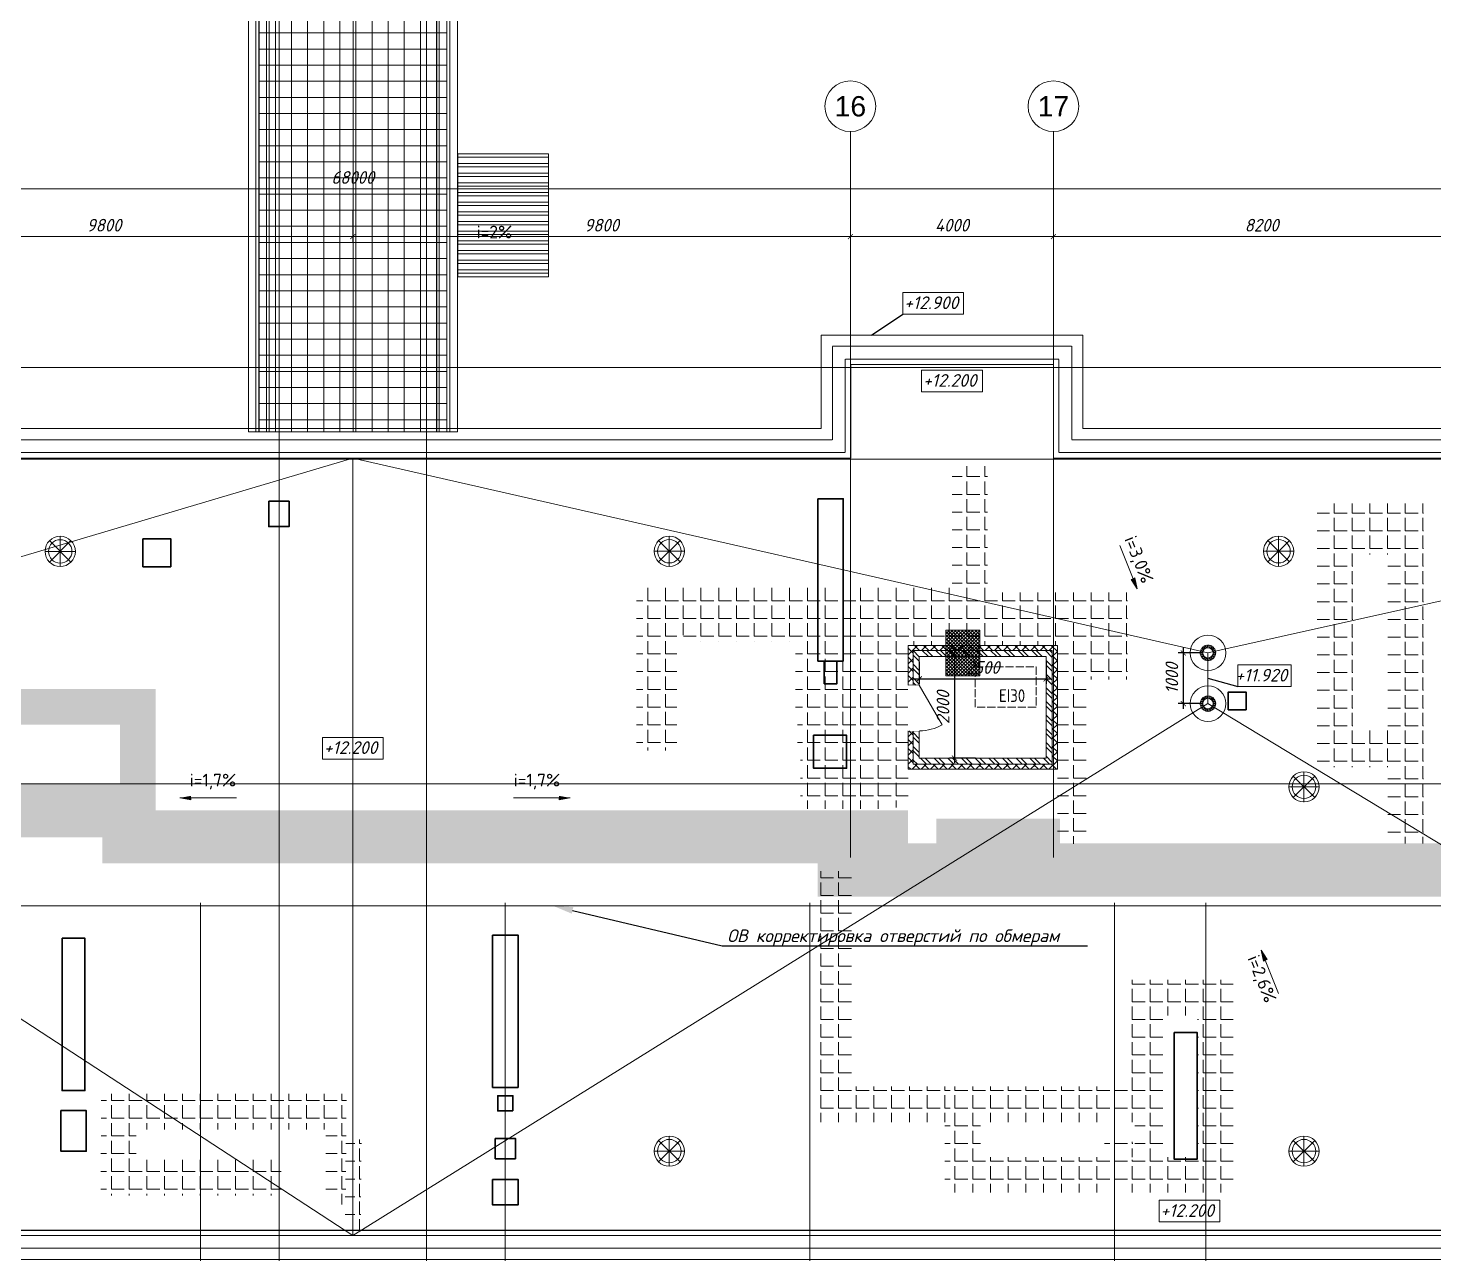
# Model space of a CAD drawing. Header units: millimetres. Extents: x 0 to 168960, y -92093 to 443706.
# Drawn here: x 33156 to 60844, y 393011 to 417161 of the extents above; entities that cross this region are included whole.
import ezdxf
from ezdxf import colors
from ezdxf.entities.mleader import LeaderData, LeaderLine
from ezdxf.enums import TextEntityAlignment as Align
from ezdxf.math import Vec2, Vec3

# ---------------------------------------------------------------- set-up
doc = ezdxf.new("R2010")
doc.units = ezdxf.units.MM
doc.set_wipeout_variables(frame=1)
for name, pattern in [('334', [5, 4, -1]), ('HIDDEN', [0.375, 0.25, -0.125]), ('осевая', [50.8, 31.75, -6.35, 6.35, -6.35])]:
    doc.linetypes.add(name, pattern=pattern)
for name, color, linetype, lineweight in [('000. САНТЕХНИКА', 7, 'Continuous', 0), ('АР_Козырьки', 7, 'Continuous', 0), ('АР_Кровля', 7, 'Continuous', 0), ('АР_Крыльцо', 250, 'Continuous', 9), ('АР_Оси', 251, 'Continuous', 0), ('АР_Отметки ПД', 7, 'Continuous', 0), ('АР_ПБ двери_окна', 1, 'Continuous', 9), ('АР_Перегородки кирпич', 250, 'Continuous', 0), ('АР_Переход', 7, 'Continuous', 0), ('АР_рабочий слой чистовой', 7, 'Continuous', 9), ('АР_Текст', 250, 'Continuous', 5), ('АР_Тонкие', 7, 'Continuous', 0), ('ОБОРУДОВАНИЕ', 250, 'Continuous', 9)]:
    doc.layers.add(name, color=color, linetype=linetype, lineweight=lineweight)
doc.layers.add('АР_ОВ', color=7, linetype='Continuous', plot=False)
doc.styles.add('ISOCPEUR', font='isocpeur.ttf', dxfattribs={"height": 175})
doc.styles.get("Standard").update_dxf_attribs({"font": 'arial.ttf'})
doc.styles.add('ГОСТ 2.304', font='isocpeur.ttf', dxfattribs={"width": 0.7})
doc.styles.add('Основной', font='isocpeui.ttf')
doc.styles.add('Текст_М100', font='GOST_Common Italic.ttf', dxfattribs={"height": 250})
doc.dimstyles.new('Размеры_М100', dxfattribs={"dimtxt": 250, "dimasz": 100, "dimexe": 100, "dimexo": 100, "dimgap": 100, "dimtad": 1, "dimrnd": 5, "dimtxsty": 'Текст_М100', "dimblk": 'ARCHTICK', "dimcen": 250, "dimdle": 100, "dimadec": 0, "dimazin": 2, "dimtfac": 1, "dimtmove": 1, "dimatfit": 3, "dimfxl": 1, "dimarcsym": 0})
pattern_1 = [(0, (-11791157.6, 1890672.75), (0, 349.25), [254, -95.25]), (90, (-11791157.6, 1890672.75), (-349.25, 2e-14), [254, -95.25])]

# ---------------------------------------------------------------- blocks, each defined once
blk = doc.blocks.new('_ArchTick')
at = {"color": 8, "linetype": 'ByBlock', "const_width": 0.15}
blk.add_lwpolyline([(-0.5, -0.5), (0.5, 0.5)], dxfattribs=at)
blk = doc.blocks.new('*D742')
at = {"layer": 'Defpoints', "color": 0, "lineweight": 30, "ltscale": 100, "transparency": 16777216}
for p in [(5194, 282900), (73194, 282900), (73194, 282417)]:
    blk.add_point(p, dxfattribs=at)
at = {"layer": 'АР_Оси', "color": 0, "lineweight": -2, "ltscale": 100, "transparency": 16777216}
for p, q in [((5194, 282800), (5194, 282317)), ((73194, 282800), (73194, 282317)), ((5094, 282417), (73294, 282417))]:
    blk.add_line(p, q, dxfattribs=at)
at = {"layer": 'АР_Оси', "color": 0, "lineweight": -2, "ltscale": 100, "transparency": 16777216, "xscale": 100, "yscale": 100, "zscale": 100, "rotation": 180}
blk.add_blockref('_ArchTick', (5194, 282417), dxfattribs=at)
at = {"layer": 'АР_Оси', "color": 0, "lineweight": -2, "ltscale": 100, "transparency": 16777216, "xscale": 100, "yscale": 100, "zscale": 100}
blk.add_blockref('_ArchTick', (73194, 282417), dxfattribs=at)
at = {"layer": 'АР_Оси', "color": 0, "ltscale": 100, "transparency": 16777216, "insert": (39194, 282642), "char_height": 250, "attachment_point": 5, "style": 'Текст_М100'}
blk.add_mtext('68000', dxfattribs=at)
blk = doc.blocks.new('*D747')
at = {"layer": 'Defpoints', "color": 0, "lineweight": 30, "ltscale": 100, "transparency": 16777216}
for p in [(29394, 282285), (39194, 282096), (39194, 281477)]:
    blk.add_point(p, dxfattribs=at)
at = {"layer": 'АР_Оси', "color": 0, "lineweight": -2, "ltscale": 100, "transparency": 16777216}
for p, q in [((29394, 282185), (29394, 281377)), ((39194, 281996), (39194, 281377)), ((29294, 281477), (39294, 281477))]:
    blk.add_line(p, q, dxfattribs=at)
at = {"layer": 'АР_Оси', "color": 0, "lineweight": -2, "ltscale": 100, "transparency": 16777216, "xscale": 100, "yscale": 100, "zscale": 100, "rotation": 180}
blk.add_blockref('_ArchTick', (29394, 281477), dxfattribs=at)
at = {"layer": 'АР_Оси', "color": 0, "lineweight": -2, "ltscale": 100, "transparency": 16777216, "xscale": 100, "yscale": 100, "zscale": 100}
blk.add_blockref('_ArchTick', (39194, 281477), dxfattribs=at)
at = {"layer": 'АР_Оси', "color": 0, "ltscale": 100, "transparency": 16777216, "insert": (34294, 281702), "char_height": 250, "attachment_point": 5, "style": 'Текст_М100'}
blk.add_mtext('9800', dxfattribs=at)
blk = doc.blocks.new('*D748')
at = {"layer": 'Defpoints', "color": 0, "lineweight": 30, "ltscale": 100, "transparency": 16777216}
for p in [(39194, 282096), (48994, 282096), (48994, 281477)]:
    blk.add_point(p, dxfattribs=at)
at = {"layer": 'АР_Оси', "color": 0, "lineweight": -2, "ltscale": 100, "transparency": 16777216}
for p, q in [((39194, 281996), (39194, 281377)), ((48994, 281996), (48994, 281377)), ((39094, 281477), (49094, 281477))]:
    blk.add_line(p, q, dxfattribs=at)
at = {"layer": 'АР_Оси', "color": 0, "lineweight": -2, "ltscale": 100, "transparency": 16777216, "xscale": 100, "yscale": 100, "zscale": 100, "rotation": 180}
blk.add_blockref('_ArchTick', (39194, 281477), dxfattribs=at)
at = {"layer": 'АР_Оси', "color": 0, "lineweight": -2, "ltscale": 100, "transparency": 16777216, "xscale": 100, "yscale": 100, "zscale": 100}
blk.add_blockref('_ArchTick', (48994, 281477), dxfattribs=at)
at = {"layer": 'АР_Оси', "color": 0, "ltscale": 100, "transparency": 16777216, "insert": (44094, 281702), "char_height": 250, "attachment_point": 5, "style": 'Текст_М100'}
blk.add_mtext('9800', dxfattribs=at)
blk = doc.blocks.new('*D749')
at = {"layer": 'Defpoints', "color": 0, "lineweight": 30, "ltscale": 100, "transparency": 16777216}
for p in [(48994, 282096), (52994, 282096), (52994, 281477)]:
    blk.add_point(p, dxfattribs=at)
at = {"layer": 'АР_Оси', "color": 0, "lineweight": -2, "ltscale": 100, "transparency": 16777216}
for p, q in [((48994, 281996), (48994, 281377)), ((52994, 281996), (52994, 281377)), ((48894, 281477), (53094, 281477))]:
    blk.add_line(p, q, dxfattribs=at)
at = {"layer": 'АР_Оси', "color": 0, "lineweight": -2, "ltscale": 100, "transparency": 16777216, "xscale": 100, "yscale": 100, "zscale": 100, "rotation": 180}
blk.add_blockref('_ArchTick', (48994, 281477), dxfattribs=at)
at = {"layer": 'АР_Оси', "color": 0, "lineweight": -2, "ltscale": 100, "transparency": 16777216, "xscale": 100, "yscale": 100, "zscale": 100}
blk.add_blockref('_ArchTick', (52994, 281477), dxfattribs=at)
at = {"layer": 'АР_Оси', "color": 0, "ltscale": 100, "transparency": 16777216, "insert": (50994, 281702), "char_height": 250, "attachment_point": 5, "style": 'Текст_М100'}
blk.add_mtext('4000', dxfattribs=at)
blk = doc.blocks.new('*D750')
at = {"layer": 'Defpoints', "color": 0, "lineweight": 30, "ltscale": 100, "transparency": 16777216}
for p in [(52994, 282096), (61194, 282096), (61194, 281477)]:
    blk.add_point(p, dxfattribs=at)
at = {"layer": 'АР_Оси', "color": 0, "lineweight": -2, "ltscale": 100, "transparency": 16777216}
for p, q in [((52994, 281996), (52994, 281377)), ((61194, 281996), (61194, 281377)), ((52894, 281477), (61294, 281477))]:
    blk.add_line(p, q, dxfattribs=at)
at = {"layer": 'АР_Оси', "color": 0, "lineweight": -2, "ltscale": 100, "transparency": 16777216, "xscale": 100, "yscale": 100, "zscale": 100, "rotation": 180}
blk.add_blockref('_ArchTick', (52994, 281477), dxfattribs=at)
at = {"layer": 'АР_Оси', "color": 0, "lineweight": -2, "ltscale": 100, "transparency": 16777216, "xscale": 100, "yscale": 100, "zscale": 100}
blk.add_blockref('_ArchTick', (61194, 281477), dxfattribs=at)
at = {"layer": 'АР_Оси', "color": 0, "ltscale": 100, "transparency": 16777216, "insert": (57094, 281702), "char_height": 250, "attachment_point": 5, "style": 'Текст_М100'}
blk.add_mtext('8200', dxfattribs=at)
blk = doc.blocks.new('M_Сток крыши - Сетчатый фильтр 380 мм - Слив 200 мм 2-3193379-Кровля')
at = {"layer": 'ОБОРУДОВАНИЕ', "flags": 128}
for points in [[(-152, 9), (-132, 9), (-112, 9)], [(-108, 31), (-127, 37), (-146, 44)], [(-142, 56), (-123, 49), (-104, 43)], [(-93, 63), (-109, 74), (-126, 86)], [(-118, 96), (-102, 85), (-86, 73)], [(-70, 88), (-82, 104), (-93, 120)], [(-83, 128), (-71, 112), (-59, 95)], [(-40, 105), (-46, 124), (-52, 143)], [(-40, 147), (-34, 128), (-28, 109)], [(-6, 112), (-6, 132), (-6, 152)], [(6, 152), (6, 132), (6, 112)], [(28, 109), (34, 128), (40, 147)], [(52, 143), (46, 124), (40, 105)], [(59, 95), (71, 112), (83, 128)], [(93, 120), (82, 104), (70, 88)], [(86, 73), (102, 85), (118, 96)], [(126, 86), (109, 74), (93, 63)], [(104, 43), (123, 49), (142, 56)], [(146, 44), (127, 37), (108, 31)], [(112, 9), (132, 9), (152, 9)], [(-112, -4), (-132, -4), (-152, -4)], [(-147, -38), (-128, -32), (-109, -26)], [(-106, -38), (-125, -44), (-144, -51)], [(-128, -82), (-112, -71), (-96, -59)], [(-88, -69), (-105, -81), (-121, -93)], [(-96, -118), (-84, -102), (-72, -86)], [(-62, -94), (-74, -110), (-86, -126)], [(-54, -143), (-48, -124), (-42, -104)], [(-29, -108), (-36, -128), (-42, -147)], [(-6, -152), (-6, -132), (-6, -112)], [(6, -112), (6, -132), (6, -152)], [(42, -147), (36, -128), (29, -108)], [(42, -104), (48, -124), (54, -143)], [(86, -126), (74, -110), (62, -94)], [(72, -86), (84, -102), (96, -118)], [(121, -93), (105, -81), (88, -69)], [(96, -59), (112, -71), (128, -82)], [(144, -51), (125, -44), (106, -38)], [(109, -26), (128, -32), (147, -38)], [(152, -4), (132, -4), (112, -4)]]:
    blk.add_lwpolyline(points, dxfattribs=at)
at = {"layer": 'ОБОРУДОВАНИЕ'}
for radius, start, end in [(350, 360, 180), (152, 163.3962, 176.5684), (152, 145.5443, 158.6195), (152, 127.775, 140.7677), (112, 175.3454, 180), (112, 157.4148, 163.893), (102, 360, 180), (112, 139.6161, 146.0938), (152, 110.0657, 122.9987), (112, 121.9295, 128.4067), (152, 92.388, 105.2896), (112, 104.3243, 110.801), (112, 86.7618, 93.2382), (152, 74.7104, 87.612), (112, 69.199, 75.6757), (152, 57.0013, 69.9343), (112, 51.5933, 58.0705), (112, 33.9062, 40.3839), (152, 39.2323, 52.225), (112, 16.107, 22.5852), (112, 360, 4.6546), (152, 21.3805, 34.4557), (152, 3.4316, 16.6038), (350, 180, 360), (152, 181.3452, 194.6195), (152, 199.3962, 212.7677), (152, 217.5443, 230.9987), (112, 180, 181.8238), (112, 193.4148, 199.893), (102, 180, 360), (112, 211.6161, 218.0938), (152, 235.775, 249.2896), (112, 229.9295, 236.4067), (112, 248.3243, 254.801), (152, 254.0657, 267.612), (112, 266.7618, 273.2382), (152, 272.388, 285.9343), (112, 285.199, 291.6757), (152, 290.7104, 304.225), (112, 303.5933, 310.0705), (112, 321.9062, 328.3839), (152, 309.0013, 322.4557), (112, 340.107, 346.5852), (112, 358.1762, 360), (152, 327.2323, 340.6038), (152, 345.3805, 358.6548)]:
    blk.add_arc((0, 0), radius, start, end, dxfattribs=at)
blk = doc.blocks.new('A$C31f0e354')
at = {"layer": 'АР_Тонкие'}
for points in [[(298, 0), (298, 597)], [(597, 298), (0, 298)], [(510, 510), (87, 87)], [(510, 87), (87, 510)]]:
    blk.add_lwpolyline(points, dxfattribs=at)
for radius in [298, 231]:
    blk.add_circle((298, 298), radius, dxfattribs=at)
blk = doc.blocks.new('*D758')
at = {"layer": 'Defpoints', "color": 0, "transparency": 16777216}
for p in [(50708, 404778), (53208, 404778), (53208, 404339)]:
    blk.add_point(p, dxfattribs=at)
at = {"layer": 'АР_Кровля', "color": 0, "lineweight": -2, "transparency": 16777216}
for p, q in [((50708, 404678), (50708, 404239)), ((53208, 404678), (53208, 404239)), ((50608, 404339), (53308, 404339))]:
    blk.add_line(p, q, dxfattribs=at)
at = {"layer": 'АР_Кровля', "color": 0, "lineweight": -2, "transparency": 16777216, "xscale": 100, "yscale": 100, "zscale": 100, "rotation": 180}
blk.add_blockref('_ArchTick', (50708, 404339), dxfattribs=at)
at = {"layer": 'АР_Кровля', "color": 0, "lineweight": -2, "transparency": 16777216, "xscale": 100, "yscale": 100, "zscale": 100}
blk.add_blockref('_ArchTick', (53208, 404339), dxfattribs=at)
at = {"layer": 'АР_Кровля', "color": 0, "transparency": 16777216, "insert": (51958, 404564), "char_height": 250, "attachment_point": 5, "style": 'Текст_М100'}
blk.add_mtext('2500', dxfattribs=at)
blk = doc.blocks.new('*D759')
at = {"layer": 'Defpoints', "color": 0, "transparency": 16777216}
for p in [(51939, 404778, 0), (51401, 402778), (51918, 402778)]:
    blk.add_point(p, dxfattribs=at)
at = {"layer": 'АР_Кровля', "color": 0, "lineweight": -2, "transparency": 16777216}
for p, q in [((51401, 404878), (51401, 402678)), ((51839, 404778), (51301, 404778)), ((51818, 402778), (51301, 402778))]:
    blk.add_line(p, q, dxfattribs=at)
at = {"layer": 'АР_Кровля', "color": 0, "lineweight": -2, "transparency": 16777216, "xscale": 100, "yscale": 100, "zscale": 100}
for p, rotation in [((51401, 404778), 90), ((51401, 402778), 270)]:
    blk.add_blockref('_ArchTick', p, dxfattribs=dict(at, rotation=rotation))
at = {"layer": 'АР_Кровля', "color": 0, "transparency": 16777216, "insert": (51176, 403778), "char_height": 250, "attachment_point": 5, "rotation": 90, "style": 'Текст_М100'}
blk.add_mtext('2000', dxfattribs=at)
blk = doc.blocks.new('*U695')
at = {"layer": '000. САНТЕХНИКА', "linetype": 'ByBlock'}
for p, q in [((-900, 0), (-900, -220)), ((0, 0), (0, -220))]:
    blk.add_line(p, q, dxfattribs=at)
at = {"color": 7, "linetype": 'ByBlock', "true_color": 0xffffff}
blk.add_wipeout([(-900, -225), (0, -225), (0, 5), (-900, 5)], dxfattribs=at).dxf.layer = '000. САНТЕХНИКА'
at = {"layer": '000. САНТЕХНИКА', "color": 7, "lineweight": 9}
blk.add_lwpolyline([(0, 0), (-779, 450, 0.129915), (-900, 6, 1.462159)], format="xyb", dxfattribs=at)
blk = doc.blocks.new('переход')
at = {"layer": 'АР_Переход', "lineweight": 0, "true_color": 0x939598}
h = blk.add_hatch(dxfattribs=at)
h.set_pattern_fill('ANSI37', color=252, scale=100, angle=45)
h.set_pattern_definition([(90, (-11836474.45, 1759138.08), (-317.5, 0), []), (180, (-11836474.45, 1759138.08), (0, -317.5), [])])
h.paths.add_polyline_path([(41047, 293184), (40755, 293184), (40755, 292204), (39825, 292204), (39825, 287444), (38565, 287444), (38565, 292204), (37555, 292204), (37555, 293184), (37346, 293244), (37346, 277558), (41046, 277558)])
at = {"layer": 'АР_Крыльцо'}
for points in [[(37545, 277558), (37495, 277558), (37495, 293244), (37545, 293244), (37545, 277558)], [(40846, 287493), (40896, 287493), (40896, 293244), (40846, 293244), (40846, 287493)], [(40846, 277558), (40896, 277558), (40896, 286044), (40846, 286044), (40846, 277558)]]:
    blk.add_lwpolyline(points, dxfattribs=at)
at = {"layer": 'АР_Переход'}
for p, q in [((37286, 293244), (37286, 277558)), ((37346, 293244), (37346, 277558)), ((41047, 293254), (41047, 287526)), ((41106, 293254), (41106, 287523)), ((41047, 286044), (41047, 277558)), ((41106, 286014), (41106, 277558))]:
    blk.add_line(p, q, dxfattribs=at)
at = {"layer": 'АР_Переход', "color": 18, "true_color": 0x000000}
for points in [[(41255, 277558), (37140, 277558), (37140, 293244), (41255, 293244), (41255, 287523)], [(41255, 286014), (41255, 277558)]]:
    blk.add_lwpolyline(points, dxfattribs=at)
at = {"layer": 'АР_Переход'}
blk.add_lwpolyline([(37365, 293399), (37365, 293399)], close=True, dxfattribs=at)
at = {"layer": 'АР_Переход', "lineweight": 13}
blk.add_lwpolyline([(39198, 277558), (39198, 293244)], dxfattribs=at)
blk = doc.blocks.new('*D767')
at = {"layer": 'Defpoints', "color": 0, "transparency": 16777216}
for p in [(56394, 404852), (55908, 403852), (56394, 403852)]:
    blk.add_point(p, dxfattribs=at)
at = {"layer": 'АР_Крыльцо', "color": 0, "lineweight": -2, "transparency": 16777216}
for p, q in [((56294, 404852), (55808, 404852)), ((55908, 404952), (55908, 403752)), ((56294, 403852), (55808, 403852))]:
    blk.add_line(p, q, dxfattribs=at)
at = {"layer": 'АР_Крыльцо', "color": 0, "lineweight": -2, "transparency": 16777216, "xscale": 100, "yscale": 100, "zscale": 100}
for p, rotation in [((55908, 404852), 90), ((55908, 403852), 270)]:
    blk.add_blockref('_ArchTick', p, dxfattribs=dict(at, rotation=rotation))
at = {"layer": 'АР_Крыльцо', "color": 0, "transparency": 16777216, "insert": (55683, 404352), "char_height": 250, "attachment_point": 5, "rotation": 90, "style": 'Текст_М100'}
blk.add_mtext('1000', dxfattribs=at)
blk = doc.blocks.new('оси')
at = {"layer": 'АР_Оси', "linetype": 'осевая', "ltscale": 0.3}
for p, q in [((37743.707, 248823.962), (37743.707, 294039.53)), ((40643.707, 248823.962), (40643.707, 294039.53)), ((48993.707, 269245.155), (48993.707, 283545.155)), ((52993.707, 269245.155), (52993.707, 283545.155)), ((1843.707, 278895.155), (74501.816, 278895.155)), ((1843.707, 277095.155), (74501.816, 277095.155)), ((1843.707, 270695.155), (74501.816, 270695.155)), ((1843.707, 268295.155), (74501.816, 268295.155)), ((36193.707, 248823.962), (36193.707, 268352.293)), ((42193.707, 248823.962), (42193.707, 268352.293)), ((48193.707, 248823.962), (48193.707, 268352.293)), ((54193.707, 248823.962), (54193.707, 268352.293)), ((55993.707, 248823.962), (55993.707, 268352.293)), ((1843.707, 261895.155), (74501.816, 261895.155))]:
    blk.add_line(p, q, dxfattribs=at)
at = {"layer": 'АР_Оси', "ltscale": 100}
for centre in [(48993.707, 284045.155), (52993.707, 284045.155)]:
    blk.add_circle(centre, 500, dxfattribs=at)
for s, p in [('16', (48993.707, 284045.155)), ('17', (52993.707, 284045.155))]:
    blk.add_text(s, height=400, dxfattribs=at).set_placement(p, align=Align.MIDDLE_CENTER)
for base, p1, p2, picture, middle in [((73193.707, 282417.001), (5193.707, 282900.292), (73193.707, 282900.292), '*D742', (39193.707, 282642.001)), ((39193.707, 281477.432), (29393.707, 282284.866), (39193.707, 282096.499), '*D747', (34293.707, 281702.432)), ((48993.707, 281477.432), (39193.707, 282096.499), (48993.707, 282096.499), '*D748', (44093.707, 281702.432)), ((52993.707, 281477.432), (48993.707, 282096.499), (52993.707, 282096.499), '*D749', (50993.707, 281702.432)), ((61193.707, 281477.432), (52993.707, 282096.499), (61193.707, 282096.499), '*D750', (57093.707, 281702.432))]:
    dim = blk.add_linear_dim(base=base, p1=p1, p2=p2, dimstyle='Размеры_М100', dxfattribs=at)
    dim.commit()
    dim.dimension.update_dxf_attribs({"geometry": picture, "text_midpoint": middle})

msp = doc.modelspace()

# ---------------------------------------------------------------- hatches: boundary and pattern name
at = {"layer": 'АР_Козырьки'}
h = msp.add_hatch(dxfattribs=at)
h.set_pattern_fill('ANSI32', color=256, scale=20, angle=135)
h.set_pattern_definition([(180, (30678.86, 286414.96), (-1e-14, -190.5), []), (180, (30615.36, 286478.46), (-1e-14, -190.5), [])])
h.paths.add_polyline_path([(43406.958, 414682.544), (41622.571, 414682.544), (41622.571, 412260.604), (43406.958, 412260.604)])
at = {"layer": 'АР_Кровля'}
h = msp.add_hatch(dxfattribs=at)
h.set_pattern_fill('ANGLE', color=256, scale=50)
h.set_pattern_definition([(0, (-11791157.6, 1890172.75), (0, 349.25), [254, -95.25]), (90, (-11791157.6, 1890172.75), (-349.25, 2e-14), [254, -95.25])])
h.paths.add_polyline_path([(50488.449, 401752.505), (48707.668, 401752.505), (35666.104, 401752.505), (35666.104, 402266.015), (35666.104, 404139.469), (31634.658, 404139.469), (31634.658, 404486.3), (30618.647, 404486.3), (30618.647, 407671.063), (29918.647, 407671.063), (29918.647, 406066.284), (24558.892, 406066.284), (24559.952, 401297.917), (28594.157, 401297.906), (28606.259, 402560.067), (25691.524, 402560.067), (25665.64, 405000.067), (28612.001, 405000.067), (28625.782, 401297.906), (29472.067, 401301.352), (29473.495, 403440.106), (30934.658, 403439.469), (31496.104, 403439.469), (34966.104, 403439.469), (34966.104, 402266.015), (30292.002, 402266.015), (30292.002, 401299.629), (29278.806, 401299.629), (28228.806, 401299.629), (11749.108, 401299.629), (11748.797, 400249.629), (31342.002, 400249.629), (31342.002, 401216.015), (34616.104, 401216.015), (34616.104, 400702.505), (48707.668, 400702.505), (48707.668, 400049.629), (66400.973, 400049.629), (66400.973, 401099.629), (53482.659, 401099.629), (53482.659, 401585.143), (51042.659, 401585.143), (51042.659, 401099.629), (50488.449, 401099.629)])
h = msp.add_hatch(dxfattribs=at)
h.set_pattern_fill('ANGLE', color=256, scale=50)
h.set_pattern_definition([(0, (-11789424.6, 1890172.75), (0, 349.25), [254, -95.25]), (90, (-11789424.6, 1890172.75), (-349.25, 2e-14), [254, -95.25])])
h.paths.add_polyline_path([(60636.396, 407793.488), (58546.396, 407793.488), (58546.396, 402601.012), (59936.396, 402601.012), (59936.396, 401099.629), (60636.396, 401099.629)])
h.paths.add_polyline_path([(59246.396, 403382.947), (59246.396, 406792.947), (59936.396, 406792.947), (59936.396, 403382.947)], flags=16)
h.paths.add_polyline_path([(59366.396, 406672.947), (59816.396, 406672.947), (59816.396, 403502.947), (59366.396, 403502.947)], flags=0)
h.paths.add_polyline_path([(59304.635, 405577.661), (59864.635, 405577.661), (59864.635, 405937.661), (59304.635, 405937.661)], flags=0)
at = {"layer": 'АР_Кровля', "lineweight": 0, "transparency": 33554559}
h = msp.add_hatch(dxfattribs=at)
h.set_pattern_fill('ANSI37', color=8, scale=15)
h.set_pattern_definition([(45, (-3961778.92, 829433.295), (-33.67596045, 33.67596045), []), (135, (-3961778.92, 829433.295), (-33.67596045, -33.67596045), [])])
h.paths.add_polyline_path([(51898.953, 405300.6), (51228.953, 405300.6), (51228.953, 404400.6), (51898.953, 404400.6)])
at = {"layer": 'АР_Кровля'}
h = msp.add_hatch(dxfattribs=at)
h.set_pattern_fill('ANGLE', color=256, scale=50)
h.set_pattern_definition(pattern_1)
h.paths.add_polyline_path([(51264.936, 396307.955), (49407.668, 396307.955), (49407.668, 400549.629), (48707.668, 400549.629), (48707.668, 395607.955), (51264.936, 395607.955)])
h = msp.add_hatch(dxfattribs=at)
h.set_pattern_fill('ANGLE', color=256, scale=50)
h.set_pattern_definition([(0, (-11790608.48, 1890672.75), (0, 349.25), [254, -95.25]), (90, (-11790608.48, 1890672.75), (-349.25, 2e-14), [254, -95.25])])
h.paths.add_polyline_path([(56890.629, 398407.955), (54899.627, 398407.955), (54899.627, 396307.955), (51214.668, 396307.955), (51214.668, 394217.955), (56890.629, 394217.955)])
h.paths.add_polyline_path([(51914.668, 394917.955), (51914.668, 395607.955), (54954.668, 395607.955), (54954.668, 394917.955)], flags=16)
h.paths.add_polyline_path([(52034.668, 395037.955), (52034.668, 395487.955), (54834.668, 395487.955), (54834.668, 395037.955)], flags=0)
h.paths.add_polyline_path([(55599.627, 394917.955), (55599.627, 397707.955), (56190.629, 397707.955), (56190.629, 394917.955)], flags=16)
h.paths.add_polyline_path([(55670.128, 396998.72), (55670.128, 397648.72), (56120.128, 397648.72), (56120.128, 396998.72)], flags=0)
h.paths.add_polyline_path([(54357.188, 394862.189), (54917.188, 394862.189), (54917.188, 395222.189), (54357.188, 395222.189)], flags=16)
h = msp.add_hatch(dxfattribs=at)
h.set_pattern_fill('ANGLE', color=256, scale=50)
h.set_pattern_definition([(0, (-11791157.6, 1891172.75), (0, 349.25), [254, -95.25]), (90, (-11791157.6, 1891172.75), (-349.25, 2e-14), [254, -95.25])])
h.paths.add_polyline_path([(38143.079, 394864.522), (35286.153, 394864.522), (35286.153, 395464.028), (39021.57, 395464.028), (39021.57, 393981.163), (39413.593, 393981.163), (39425.849, 396163.84), (34598.409, 396163.84), (34586.153, 394164.522), (38143.079, 394164.522)])
h = msp.add_hatch(dxfattribs=at)
h.set_pattern_fill('ANGLE', color=256, scale=50)
h.set_pattern_definition(pattern_1)
h.paths.add_polyline_path([(39721.57, 395264.028), (39413.593, 395264.028), (39396.89, 393481.163), (39704.866, 393481.163)])
at = {"layer": 'АР_рабочий слой чистовой', "true_color": 0x000000}
h = msp.add_hatch(color=18, dxfattribs=at)
h.dxf.hatch_style = 1
h.paths.add_polyline_path([(54996.609, 406110.697), (54953.046, 406327.43), (54916.249, 406312.799)])
h.paths.add_polyline_path([(54916.249, 406312.799), (54879.453, 406298.168), (54996.609, 406110.697)])
h = msp.add_hatch(color=18, dxfattribs=at)
h.dxf.hatch_style = 1
h.paths.add_polyline_path([(36143.795, 401995.12), (36361.288, 402034.719), (36361.288, 401995.12)])
h.paths.add_polyline_path([(36361.288, 401995.12), (36361.288, 401955.521), (36143.795, 401995.12)])
h = msp.add_hatch(color=18, dxfattribs=at)
h.dxf.hatch_style = 1
h.paths.add_polyline_path([(36143.795, 401995.12), (36361.288, 402034.719), (36361.288, 401995.12)])
h.paths.add_polyline_path([(36361.288, 401995.12), (36361.288, 401955.521), (36143.795, 401995.12)])
h = msp.add_hatch(color=18, dxfattribs=at)
h.dxf.hatch_style = 1
h.paths.add_polyline_path([(43831.941, 401995.12), (43614.448, 402034.719), (43614.448, 401995.12)])
h.paths.add_polyline_path([(43614.448, 401995.12), (43614.448, 401955.521), (43831.941, 401995.12)])
h = msp.add_hatch(color=18, dxfattribs=at)
h.dxf.hatch_style = 1
h.paths.add_polyline_path([(43831.941, 401995.12), (43614.448, 402034.719), (43614.448, 401995.12)])
h.paths.add_polyline_path([(43614.448, 401995.12), (43614.448, 401955.521), (43831.941, 401995.12)])
h = msp.add_hatch(color=18, dxfattribs=at)
h.dxf.hatch_style = 1
h.paths.add_polyline_path([(57443.499, 398997.82), (57487.062, 398781.086), (57523.859, 398795.718)])
h.paths.add_polyline_path([(57523.859, 398795.718), (57560.655, 398810.349), (57443.499, 398997.82)])

# ---------------------------------------------------------------- linework, layer by layer
at = {"layer": 'АР_Козырьки'}
msp.add_lwpolyline([(41622.571, 414682.544), (43406.958, 414682.544), (43406.958, 412260.604), (41622.571, 412260.604)], close=True, dxfattribs=at)
at = {"layer": 'АР_Кровля'}
for points in [[(4978.449, 409269.522), (25180.924, 409269.522), (25180.924, 411071.011), (30327.866, 411071.011), (30327.866, 409269.522), (48777.447, 409269.522), (48777.447, 411111.605), (53929.686, 411111.605), (53929.686, 409269.523), (74183.474, 409269.803), (74183.474, 392901.163), (4978.449, 392901.163)], [(5558.449, 408689.522), (25760.924, 408689.522), (25760.924, 410491.011), (29747.866, 410491.011), (29747.866, 408689.522), (49357.447, 408689.522), (49357.447, 410531.605), (53349.686, 410531.605), (53349.686, 408689.515), (73603.474, 408689.795), (73603.474, 393481.163), (5558.449, 393481.163)]]:
    msp.add_lwpolyline(points, close=True, dxfattribs=at)
at = {"layer": 'АР_Кровля', "linetype": 'HIDDEN', "lineweight": 0}
for points in [[(5198.449, 409049.522), (25400.924, 409049.522), (25400.924, 410851.011), (30107.866, 410851.011), (30107.866, 409049.522), (48997.447, 409049.522), (48997.447, 410891.605), (53709.686, 410891.605), (53709.686, 409049.52), (73963.474, 409049.8), (73963.474, 393121.163), (5198.449, 393121.163)], [(5448.449, 408799.522), (25650.924, 408799.522), (25650.924, 410601.011), (29857.866, 410601.011), (29857.866, 408799.522), (49247.447, 408799.522), (49247.447, 410641.605), (53459.686, 410641.605), (53459.686, 408799.516), (73713.474, 408799.797), (73713.474, 393371.163), (5448.449, 393371.163)]]:
    msp.add_lwpolyline(points, close=True, dxfattribs=at)
at = {"layer": 'АР_Кровля'}
for points in [[(27123.007, 405000.067), (39550.878, 408689.522)], [(39550.878, 408689.522), (39550.878, 393371.163)], [(56394.102, 404852.065), (39550.878, 408689.522)], [(56394.102, 404852.065), (73603.474, 408689.795)], [(56394.102, 403852.065), (56394.102, 404852.065)], [(23717.764, 403706.833), (39550.878, 393371.163)], [(56394.102, 403852.065), (53384.214, 401985.143)], [(56394.102, 403852.065), (73713.474, 393371.163)], [(53384.214, 401985.143), (39550.878, 393371.163)]]:
    msp.add_lwpolyline(points, dxfattribs=at)
at = {"layer": 'АР_Кровля', "elevation": 0}
msp.add_lwpolyline([(51228.953, 404400.6), (51228.953, 405300.6), (51898.953, 405300.6), (51898.953, 404400.6), (51228.953, 404400.6)], dxfattribs=at)
at = {"layer": 'АР_Кровля', "lineweight": 18}
for points in [[(50488.449, 404215.295), (50488.449, 404997.927), (53428.449, 404997.927), (53428.449, 402557.927), (50488.449, 402557.927), (50488.449, 403315.295)], [(50588.449, 404215.295), (50588.449, 404897.927), (53328.449, 404897.927), (53328.449, 402657.927), (50588.449, 402657.927), (50588.449, 403315.295)], [(50708.449, 404215.295), (50708.449, 404777.927), (53208.449, 404777.927), (53208.449, 402777.927), (50708.449, 402777.927), (50708.449, 403315.295)]]:
    msp.add_lwpolyline(points, dxfattribs=at)
at = {"layer": 'АР_ОВ', "color": 4, "lineweight": 30}
for points in [[(37895.878, 407839.396), (38295.878, 407839.396), (38295.878, 407339.396), (37895.878, 407339.396)], [(48710.878, 407889.607), (49210.878, 407889.607), (49210.878, 404689.607), (48710.878, 404689.607)], [(35415.878, 407098.936), (35965.878, 407098.936), (35965.878, 406548.936), (35415.878, 406548.936)], [(48833.449, 404239.607), (49083.449, 404239.607), (49083.449, 404689.607), (48833.449, 404689.607)], [(56794.912, 403730.449), (57144.912, 403730.449), (57144.912, 404080.449), (56794.912, 404080.449)], [(48625.922, 403229.154), (49275.922, 403229.154), (49275.922, 402579.154), (48625.922, 402579.154)], [(42305.534, 399292.211), (42805.534, 399292.211), (42805.534, 396292.211), (42305.534, 396292.211)], [(33825.878, 399229.154), (34275.878, 399229.154), (34275.878, 396229.154), (33825.878, 396229.154)], [(55730.878, 397376.037), (56180.878, 397376.037), (56180.878, 394876.037), (55730.878, 394876.037)], [(42705.534, 395827.211), (42405.534, 395827.211), (42405.534, 396127.211), (42705.534, 396127.211)], [(33800.878, 395834.154), (34300.878, 395834.154), (34300.878, 395034.154), (33800.878, 395034.154)], [(42355.534, 395287.211), (42755.534, 395287.211), (42755.534, 394887.211), (42355.534, 394887.211)], [(42305.534, 394477.269), (42805.534, 394477.269), (42805.534, 393977.269), (42305.534, 393977.269)]]:
    msp.add_lwpolyline(points, close=True, dxfattribs=at)
at = {"layer": 'АР_Отметки ПД', "ltscale": 0.1}
for points in [[(50382.277, 411524.831), (51579.392, 411524.831), (51579.392, 411952.6), (50382.277, 411952.6)], [(50755.009, 409994.326), (51952.124, 409994.326), (51952.124, 410422.095), (50755.009, 410422.095)], [(56979.066, 404187.411), (58034.712, 404187.411), (58034.712, 404615.179), (56979.066, 404615.179)], [(38952.32, 402760.388), (40149.436, 402760.388), (40149.436, 403188.157), (38952.32, 403188.157)], [(55430.873, 393639.918), (56627.988, 393639.918), (56627.988, 394067.686), (55430.873, 394067.686)]]:
    msp.add_lwpolyline(points, close=True, dxfattribs=at)
at = {"layer": 'АР_Отметки ПД', "linetype": 'Continuous', "lineweight": 25, "ltscale": 0.4}
for points in [[(49764.968, 411111.605), (50382.277, 411524.831)], [(56394.102, 404352.065), (56979.066, 404187.411)]]:
    msp.add_lwpolyline(points, dxfattribs=at)
at = {"layer": 'АР_рабочий слой чистовой'}
for points in [[(54656.412, 406966.279), (54996.609, 406110.697)], [(37262.688, 401995.12), (36143.795, 401995.12)], [(37262.688, 401995.12), (36143.795, 401995.12)], [(42713.048, 401995.12), (43831.941, 401995.12)], [(42713.048, 401995.12), (43831.941, 401995.12)], [(57783.696, 398142.237), (57443.499, 398997.82)]]:
    msp.add_lwpolyline(points, dxfattribs=at)
at = {"layer": 'АР_рабочий слой чистовой', "color": 18, "true_color": 0x000000}
for points in [[(54996.609, 406110.697), (54879.453, 406298.168), (54916.249, 406312.799)], [(54996.609, 406110.697), (54953.046, 406327.43), (54916.249, 406312.799)], [(36143.795, 401995.12), (36361.288, 401955.521), (36361.288, 401995.12)], [(36143.795, 401995.12), (36361.288, 401955.521), (36361.288, 401995.12)], [(43831.941, 401995.12), (43614.448, 401955.521), (43614.448, 401995.12)], [(43831.941, 401995.12), (43614.448, 401955.521), (43614.448, 401995.12)], [(57443.499, 398997.82), (57560.655, 398810.349), (57523.859, 398795.718)], [(57443.499, 398997.82), (57487.062, 398781.086), (57523.859, 398795.718)]]:
    msp.add_lwpolyline(points, dxfattribs=at)
at = {"layer": 'АР_рабочий слой чистовой', "color": 18, "linetype": '334', "ltscale": 40, "true_color": 0x000000}
msp.add_lwpolyline([(51806.894, 404577.927), (53008.449, 404577.927), (53008.449, 403779.466), (51806.894, 403779.466)], close=True, dxfattribs=at)
at = {"layer": 'АР_Текст'}
msp.add_lwpolyline([(43033.81, 413476.108, 0, 100, 0), (42734.881, 413476.108, 0, 0, 0), (42117.72, 413476.108, 0, 0, 0)], format="xyseb", dxfattribs=at)

# ---------------------------------------------------------------- block references
at = {"layer": 'АР_Кровля'}
for p in [(33490.42, 406553.39), (45486.918, 406556.32), (57486.918, 406556.32)]:
    msp.add_blockref('A$C31f0e354', p, dxfattribs=at)
at = {"layer": 'АР_Кровля', "xscale": -1}
for p in [(56394.102, 404852.065), (56394.102, 403852.065)]:
    msp.add_blockref('M_Сток крыши - Сетчатый фильтр 380 мм - Слив 200 мм 2-3193379-Кровля', p, dxfattribs=at)
at = {"layer": 'АР_Кровля', "xscale": -1, "rotation": 180}
for p in [(57986.918, 402510.889), (45486.918, 395333.314), (57986.918, 395333.314)]:
    msp.add_blockref('A$C31f0e354', p, dxfattribs=at)
at = {"layer": 'АР_Оси'}
msp.add_blockref('оси', (357.171, 131576), dxfattribs=at)
at = {"layer": 'АР_Переход'}
msp.add_blockref('переход', (357.171, 131651.713), dxfattribs=at)

# ---------------------------------------------------------------- texts
at = {"layer": 'АР_Отметки ПД', "style": 'Основной'}
for s, p in [('+12.900', (50411.166, 411625.296)), ('+12.200', (50783.898, 410094.791)), ('+11.920', (56934.728, 404287.876)), ('+12.200', (38981.21, 402860.854)), ('+12.200', (55459.762, 393740.383))]:
    msp.add_text(s, height=250, dxfattribs=at).set_placement(p)
at = {"layer": 'АР_ПБ двери_окна', "color": 1, "ltscale": 100, "insert": (52536.569, 404009.883), "char_height": 250, "width": 1520.10943, "attachment_point": 5, "style": 'ГОСТ 2.304'}
msp.add_mtext('{\\W0.85;EI30}', dxfattribs=at)
at = {"layer": 'АР_рабочий слой чистовой', "style": 'ISOCPEUR'}
msp.add_text('i=2%%%', height=250, dxfattribs=at).set_placement((41990.086, 413018.636, 0))
at = {"layer": 'АР_рабочий слой чистовой', "char_height": 250, "width": 1850, "rotation": 291.6837721, "style": 'ISOCPEUR'}
for s, insert, attachment_point in [('i=3,0%', (55329.668, 406293.698, 0), 3), ('i=2,6%', (57110.44, 398814.818, 0), 7)]:
    msp.add_mtext(s, dxfattribs=dict(at, insert=insert, attachment_point=attachment_point))
at = {"layer": 'АР_рабочий слой чистовой', "char_height": 250, "width": 1850, "style": 'ISOCPEUR'}
for insert, attachment_point in [((37254.661, 402161.928, 0), 9), ((42721.075, 402161.928, 0), 7)]:
    msp.add_mtext('i=1,7%', dxfattribs=dict(at, insert=insert, attachment_point=attachment_point))

# ---------------------------------------------------------------- dimensions: what is measured, and where the dimension line sits
at = {"layer": 'АР_Кровля'}
dim = msp.add_linear_dim(base=(51400.775, 402777.927), p1=(51938.953, 404777.927, 0), p2=(51918.064, 402777.927), angle=90, dimstyle='Размеры_М100', dxfattribs=at)
dim.commit()
dim.dimension.update_dxf_attribs({"geometry": '*D759', "text_midpoint": (51175.775, 403777.927)})
dim = msp.add_linear_dim(base=(53208.449, 404339.264), p1=(50708.449, 404777.927), p2=(53208.449, 404777.927), dimstyle='Размеры_М100', dxfattribs=at)
dim.commit()
dim.dimension.update_dxf_attribs({"geometry": '*D758', "text_midpoint": (51958.449, 404564.264)})
at = {"layer": 'АР_Крыльцо'}
dim = msp.add_linear_dim(base=(55908.43, 403852.065), p1=(56394.102, 404852.065), p2=(56394.102, 403852.065), angle=90, dimstyle='Размеры_М100', dxfattribs=at)
dim.commit()
dim.dimension.update_dxf_attribs({"geometry": '*D767', "text_midpoint": (55683.43, 404352.065)})

# ---------------------------------------------------------------- leaders
at = {"layer": 'АР_ОВ', "color": 4, "lineweight": 30}
ml = msp.add_multileader_mtext('Standard', dxfattribs=at)
ml.set_content('{\\C5;ОВ корректировка отверстий по обмерам}', color=7, style='Основной')
ml.set_leader_properties(color=256, linetype='ByLayer', lineweight=-1)
ml.build(insert=Vec2(0, 0))
ml.multileader.update_dxf_attribs({"text_left_attachment_type": 6, "text_right_attachment_type": 6, "dogleg_length": 0.36, "arrow_head_size": 400})
ctx = ml.context
ctx.base_point, ctx.char_height, ctx.arrow_head_size, ctx.landing_gap_size, ctx.plane_origin = Vec3(46823.958, 399079.142), 250, 400, 100, Vec3(43489.093, 399871.154)
ctx.left_attachment, ctx.right_attachment = 6, 6
notes = []
notes.append((ctx, [(0, (1, 1, 0), (46823.598, 399079.142), (1, 0), 0.36, [(0, [(43489.093, 399871.154)], 0, [])])]))
ctx.mtext.insert, ctx.mtext.line_spacing_factor, ctx.mtext.flow_direction = Vec3(46923.958, 399404.142), 0.768, 5
for ctx, leaders in notes:
    for number, flags, end, landing, length, lines in leaders:
        leader = LeaderData()
        leader.index, (leader.has_last_leader_line, leader.has_dogleg_vector, leader.attachment_direction) = number, flags
        leader.last_leader_point, leader.dogleg_vector, leader.dogleg_length = Vec3(end), Vec3(landing), length
        for number, points, colour, breaks in lines:
            line = LeaderLine()
            line.index, line.vertices, line.color, line.breaks = number, Vec3.list(points), colors.encode_raw_color(colour), breaks
            leader.lines.append(line)
        ctx.leaders.append(leader)

# ---------------------------------------------------------------- next in the draw order: block references
at = {"layer": 'АР_Кровля', "xscale": -1, "rotation": 270}
msp.add_blockref('*U695', (50708.449, 404215.295), dxfattribs=at)

# ---------------------------------------------------------------- next in the draw order: hatches: boundary and pattern name
at = {"layer": 'АР_Кровля'}
h = msp.add_hatch(dxfattribs=at)
h.set_pattern_fill('ANGLE', color=256, scale=50)
h.set_pattern_definition([(0, (-82465.2, 120890.94), (0, 349.25), [254, -95.25]), (90, (-82465.2, 120890.94), (-349.25, 2e-14), [254, -95.25])])
h.paths.add_polyline_path([(50063.033, 406164.298), (51353.615, 406167.762), (51353.615, 406790.571), (52053.615, 407001.057), (52053.615, 406040.05), (54806.243, 406040.05), (54806.243, 404325.143), (54084.214, 404325.143), (54084.214, 402930.942), (53428.449, 402930.942), (53428.449, 404990.693), (50483.449, 405005.161), (50483.449, 402945.41), (50063.033, 402930.942)])
h.paths.add_polyline_path([(48370.723, 405184.931), (48371.253, 405184.931), (48371.253, 403695.434), (48271.253, 403695.434), (48271.253, 405084.931), (46063.033, 405084.931), (46063.033, 405184.931), (48370.723, 405184.931), (48371.421, 403695.434), (48371.253, 403695.434), (48371.253, 405184.931), (46063.033, 405184.931), (46063.033, 405199.72), (49263.726, 406162.152), (50063.033, 406164.298), (50063.033, 401777.736), (48371.78, 401777.736), (48371.754, 402985.434), (48307.076, 402985.434), (48307.076, 403655.434), (48673.925, 403695.434), (48371.421, 403695.434)])
h.paths.add_polyline_path([(49657.307, 402412.293), (50063.033, 402412.293), (49656.243, 402412.293)], flags=16)
h.paths.add_polyline_path([(50063.033, 402930.942), (50488.449, 402930.942), (50488.449, 401806.834), (50063.033, 401806.834)])
h.paths.add_polyline_path([(53428.449, 402937.186), (54084.214, 402930.942), (54084.214, 401089.727), (53428.449, 401095.971)])
h.paths.add_polyline_path([(51353.615, 408533.276), (52053.615, 408533.276), (52053.615, 407001.057), (51353.615, 406790.571)])
h.paths.add_polyline_path([(46063.033, 406153.56), (49263.726, 406162.152), (46063.033, 405199.72)], flags=17)
h.paths.add_polyline_path([(45136.253, 406151.072), (46063.033, 406153.56), (46063.033, 405199.72), (46013.849, 405184.931), (45931.253, 405184.931), (45931.253, 405160.094), (45136.655, 404921.163)])
h.paths.add_polyline_path([(45136.655, 404921.163), (45931.253, 405160.094), (45931.253, 403842.726), (45931.253, 403321.224), (45136.998, 403873.099)])
h.paths.add_polyline_path([(45136.998, 403873.099), (45931.253, 403321.224), (45931.253, 402930.942), (45137.307, 402930.942)])
at = {"layer": 'АР_Перегородки кирпич'}
h = msp.add_hatch(dxfattribs=at)
h.set_pattern_fill('ANSI32', color=256, scale=20, angle=-90)
h.set_pattern_definition([(315, (-204852.38, 490610.39), (134.70384, 134.70384), []), (315, (-204852.38, 490520.59), (134.70384, 134.70384), [])])
h.paths.add_polyline_path([(50708.449, 404215.295), (50708.449, 404777.927), (53208.449, 404777.927), (53208.449, 402777.927), (50708.449, 402777.927), (50708.449, 403315.295), (50588.449, 403315.295), (50588.449, 402657.927), (53328.449, 402657.927), (53328.449, 404897.927), (50588.449, 404897.927), (50588.449, 404215.295)])
at = {"layer": 'АР_рабочий слой чистовой'}
h = msp.add_hatch(dxfattribs=at)
h.set_pattern_fill('ANSI37', scale=40, angle=-90)
h.set_pattern_definition([(315, (-262318.81, 512642.34), (89.80256, 89.80256), []), (45, (-262318.81, 512642.34), (-89.80256, 89.80256), [])])
h.paths.add_polyline_path([(53328.449, 404897.927), (53328.449, 402657.927), (52471.196, 402657.927), (52471.196, 402557.927), (53428.449, 402557.927), (53428.449, 404997.927), (50488.449, 404997.927), (50488.449, 404215.295), (50588.449, 404215.295), (50588.449, 404897.927)])
h.paths.add_polyline_path([(53428.449, 403739.67), (53428.449, 404290.806)], flags=16)
h.paths.add_polyline_path([(50588.449, 402657.927), (50588.449, 403315.295), (50488.449, 403315.295), (50488.449, 402557.927), (52471.196, 402557.927), (52466.277, 402657.927), (51958.449, 402657.927)], flags=17)

doc.saveas('drawing.dxf')
